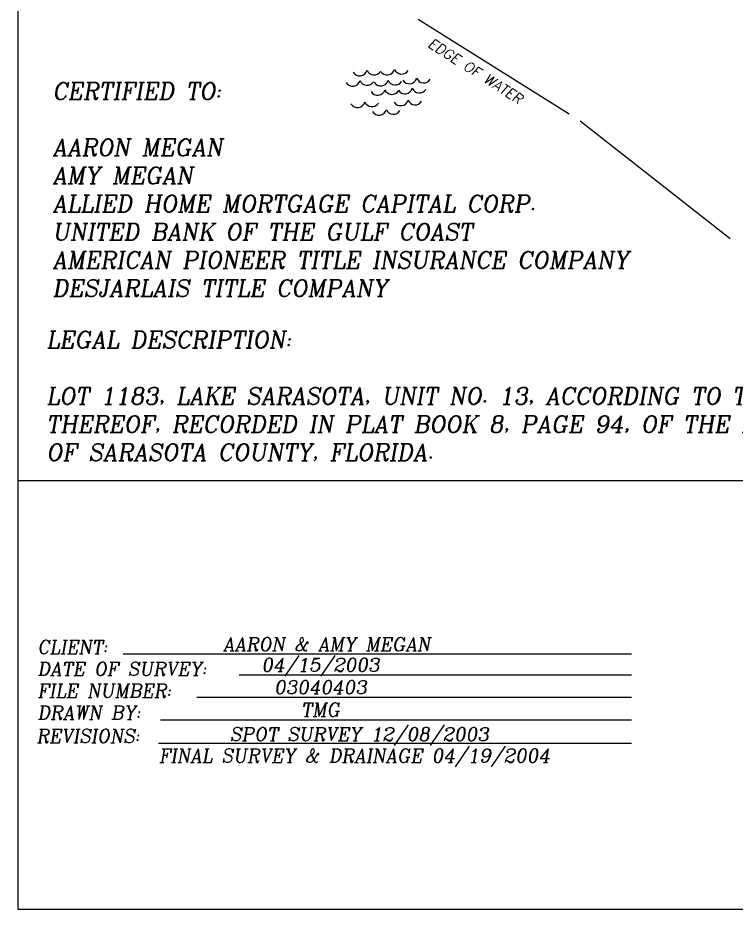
# Model space of a CAD drawing. Extents: x 331 to 571, y 362 to 759.
# Drawn here: x 331.5 to 459, y 361.7 to 520 of the extents above; entities that cross this region are included whole.
import ezdxf
from ezdxf.enums import TextEntityAlignment as Align

# ---------------------------------------------------------------- set-up
doc = ezdxf.new("R2010")
doc.units = 0
doc.header["$LTSCALE"] = 8
doc.header["$MEASUREMENT"] = 0
doc.layers.get('0').update_dxf_attribs({"linetype": 'CONTINUOUS'})
for name, color, linetype in [('P1', 1, 'CONTINUOUS'), ('P3', 3, 'CONTINUOUS'), ('PEN1', 1, 'CONTINUOUS')]:
    doc.layers.add(name, color=color, linetype=linetype)
doc.styles.add('L80', font='romanc.shx', dxfattribs={"oblique": 10, "height": 2.4})
doc.styles.add('ROMANC', font='romanc.shx', dxfattribs={"oblique": 10})

# ---------------------------------------------------------------- blocks, each defined once
blk = doc.blocks.new('WAVES')
at = {"layer": 'PEN1'}
for points in [[(-5.66, 3.31, 0.653187), (-3.19, 3.66, 0.615357), (-0.79, 3.46, 0.615357)], [(-0.79, 3.46, 0.653187), (1.68, 3.81, 0.615357), (4.08, 3.61, 0.615357)], [(-6.92, 1.47, 0.653187), (-4.44, 1.82, 0.615357), (-2.05, 1.62, 0.615357)], [(-1.95, 1.52, 0.653187), (0.53, 1.87, 0.615357), (2.92, 1.67, 0.615357)], [(3.12, 1.91, 0.653187), (5.6, 2.25, 0.615357), (7.99, 2.06, 0.615357)], [(-2.5, -0.15, 0.653187), (-0.03, 0.2, 0.615357), (2.37, 0.01, 0.615357)], [(2.36, 0.11, 0.653187), (4.83, 0.46, 0.615357), (7.23, 0.26, 0.615357)], [(-6.06, -2.32, 0.653187), (-3.58, -1.97, 0.615357), (-1.19, -2.17, 0.615357)], [(1.62, -2, 0.653187), (4.1, -1.65, 0.615357), (6.49, -1.85, 0.615357)], [(-2.25, -3.67, 0.653187), (0.22, -3.32, 0.615357), (2.62, -3.52, 0.615357)]]:
    blk.add_lwpolyline(points, format="xyb", dxfattribs=at)
blk = doc.blocks.new('CER')
for p, q in [((-90.26, 0), (0, 0)), ((-69.69, -3.76), (0, -3.76)), ((-77.21, -7.74), (0, -7.74)), ((-83.62, -11.73), (0, -11.73)), ((-83.98, -15.87), (0, -15.87))]:
    blk.add_line(p, q)
at = {"style": 'L80', "oblique": 10}
for s, p in [('CLIENT:', (-105.52, 0)), ('DATE OF SURVEY:', (-105.52, -3.89)), ('FILE NUMBER:', (-105.52, -7.77)), ('DRAWN BY:', (-105.52, -11.66)), ('REVISIONS:', (-105.7, -15.8))]:
    blk.add_text(s, height=2.4, dxfattribs=at).set_placement(p)
for tag, p in [('CLIENT_NAMES', (-54.17, 0.48)), ('DATE_OF_SURVEY', (-55.24, -3.17)), ('FILE_NUMBER', (-55.24, -7.15)), ('DRAWN_BY', (-55.24, -11.13)), ('REVISIONS', (-55.24, -15.27))]:
    blk.add_attdef(tag, text='', height=2.4, dxfattribs=at).set_placement(p, align=Align.CENTER)
blk = doc.blocks.new('R')
at = {"color": 7}
for p, q in [((-108.96, 352.14), (-108.96, -45.37)), ((-108.96, 30.78), (73.62, 30.78)), ((-90.26, 0), (0, 0)), ((-69.69, -3.76), (0, -3.76)), ((-77.21, -7.74), (0, -7.74)), ((-83.63, -11.73), (0, -11.73)), ((-83.99, -15.87), (0, -15.87)), ((-108.96, -45.37), (131.04, -45.37))]:
    blk.add_line(p, q, dxfattribs=at)
at = {"color": 7, "style": 'L80', "oblique": 10}
for s, p in [('CLIENT:', (-105.52, 0)), ('DATE OF SURVEY:', (-105.52, -3.89)), ('FILE NUMBER:', (-105.52, -7.77)), ('DRAWN BY:', (-105.52, -11.66)), ('REVISIONS:', (-105.7, -15.8))]:
    blk.add_text(s, height=2.4, dxfattribs=at).set_placement(p)

msp = doc.modelspace()

# ---------------------------------------------------------------- linework, layer by layer
at = {"layer": 'P1'}
for p, q in [((402.56, 519.74), (429.38, 502.9)), ((431.31, 501.7), (457.94, 480.77))]:
    msp.add_line(p, q, dxfattribs=at)
at = {"layer": 'P3'}
msp.add_arc((636.76, 811.96), 335, 230.7053, 241.2529, dxfattribs=at)

# ---------------------------------------------------------------- block references
at = {"layer": 'P1'}
for name, p in [('R', (440.44, 407.05)), ('WAVES', (396.68, 507.01))]:
    msp.add_blockref(name, p, dxfattribs=at)
msp.add_blockref('CER', (440.44, 407.05), dxfattribs=at).add_auto_attribs({'CLIENT_NAMES': 'AARON & AMY MEGAN', 'DATE_OF_SURVEY': '04/15/2003', 'FILE_NUMBER': '03040403', 'DRAWN_BY': 'TMG'})

# ---------------------------------------------------------------- texts
at = {"layer": 'P1', "style": 'ROMANC', "oblique": 10}
msp.add_text('EDGE OF WATER', height=1.8, rotation=327.4851, dxfattribs=at).set_placement((404.12, 514.94))
for s, p in [('SPOT SURVEY 12/08/2003', (369.11, 391.56)), ('FINAL SURVEY & DRAINAGE 04/19/2004', (356.5, 387.75))]:
    msp.add_text(s, height=2.4, dxfattribs=at).set_placement(p)
at = {"layer": 'P1', "char_height": 3, "attachment_point": 1, "style": 'ROMANC'}
for s, insert, width in [('CERTIFIED TO:\\P\\PAARON MEGAN\\PAMY MEGAN\\PALLIED HOME MORTGAGE CAPITAL CORP.\\PUNITED BANK OF THE GULF COAST\\PAMERICAN PIONEER TITLE INSURANCE COMPANY\\PDESJARLAIS TITLE COMPANY', (337.61, 508.47), 171.6), ('LEGAL DESCRIPTION:\\P\\PLOT 1183, LAKE SARASOTA, UNIT NO. 13, ACCORDING TO THE PLAT THEREOF, RECORDED IN PLAT BOOK 8, PAGE 94, OF THE PUBLIC RECORDS OF SARASOTA COUNTY, FLORIDA.', (336.53, 464.32), 174.9)]:
    msp.add_mtext(s, dxfattribs=dict(at, insert=insert, width=width))

doc.saveas('drawing.dxf')
